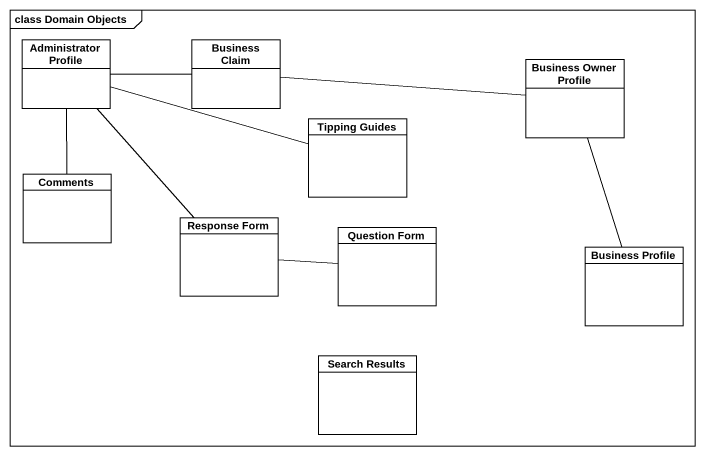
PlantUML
@startuml
mainframe class Domain Objects
hide circle
hide empty members
class "Administrator Profile" as Administrator_Profile
class "Business Claim" as Business_Claim
class "Business Owner Profile" as Business_Owner_Profile
class "Tipping Guides" as Tipping_Guides
class Comments
class "Response Form" as Response_Form
class "Question Form" as Question_Form
class "Business Profile" as Business_Profile
class "Search Results" as Search_Results
Administrator_Profile -right- Business_Claim
Administrator_Profile -- Comments
Administrator_Profile -- Response_Form
Business_Owner_Profile -left- Business_Claim
Tipping_Guides -left- Administrator_Profile
Response_Form -right- Question_Form
Business_Profile -up- Business_Owner_Profile
@enduml
